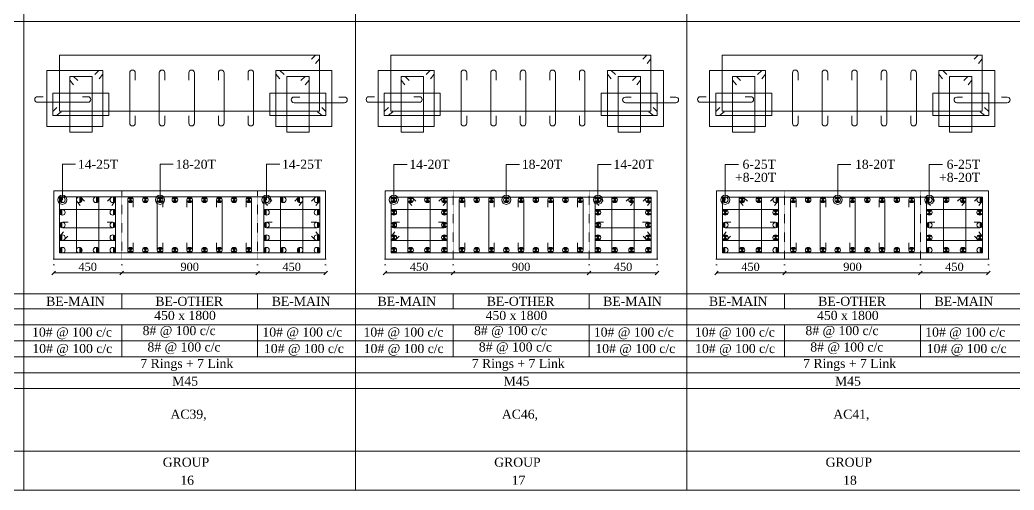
# Model space of a CAD drawing. Header units: millimetres. Extents: x 303 to 27724, y 300 to 68956.
# Drawn here: x 14536 to 21117, y 300 to 3408 of the extents above; entities that cross this region are included whole.
import ezdxf

# ---------------------------------------------------------------- set-up
doc = ezdxf.new("R2010")
doc.units = ezdxf.units.MM
doc.linetypes.add('DOT2', pattern=[0.125, 0, -0.125])
doc.linetypes.add('HIDDEN', pattern=[0.375, 0.25, -0.125])
doc.layers.get('Defpoints').update_dxf_attribs({"lineweight": 0})
for name, color, linetype, lineweight in [('S-COL. STEEL DIA', 1, 'Continuous', 9), ('S-DIM FOOTING', 7, 'Continuous', 0), ('S-SECTION', 5, 'Continuous', 0), ('S-SECTION MARK', 7, 'Continuous', 0), ('S-SHEET', 7, 'Continuous', 0), ('S-STEEL', 1, 'Continuous', 9), ('S-STEEL-1', 1, 'Continuous', 0), ('S-TEXT', 7, 'Continuous', 0)]:
    doc.layers.add(name, color=color, linetype=linetype, lineweight=lineweight)
doc.styles.add('AR', font='ARIALUNI.TTF', dxfattribs={"width": 0.8})
doc.styles.add('S-ROMANS', font='times.ttf')
doc.styles.add('TEXT', font='times.ttf')
doc.dimstyles.new('100', dxfattribs={"dimtxt": 180, "dimasz": 80, "dimexe": 0.18, "dimexo": 0.0625, "dimgap": 1, "dimtad": 1, "dimdec": 0, "dimzin": 0, "dimdsep": 46, "dimtxsty": 'AR', "dimblk": 'DOT', "dimcen": 0.09, "dimse1": 1, "dimse2": 1, "dimclrd": 50, "dimclrt": 256, "dimadec": 0, "dimazin": 0, "dimtfac": 1, "dimtdec": 0, "dimtix": 1, "dimtofl": 0, "dimtmove": 2, "dimatfit": 0, "dimfxl": 1, "dimtolj": 1, "dimtzin": 0, "dimlwd": -1, "dimarcsym": 0})
doc.dimstyles.new('SETU', dxfattribs={"dimtxt": 230, "dimasz": 0.2, "dimexe": 0.1, "dimexo": 0.1, "dimgap": 0.05, "dimtad": 1, "dimdec": 0, "dimzin": 0, "dimdsep": 46, "dimtxsty": 'TEXT', "dimblk": 'OBLIQUE', "dimcen": 0.09, "dimdle": 0.1, "dimclrd": 4, "dimclre": 256, "dimclrt": 256, "dimadec": 1, "dimazin": 0, "dimtfac": 1, "dimtdec": 0, "dimtix": 1, "dimtofl": 0, "dimtmove": 2, "dimatfit": 0, "dimfxl": 1, "dimtolj": 1, "dimtzin": 0, "dimlwd": -1, "dimlwe": -1, "dimarcsym": 1})

# ---------------------------------------------------------------- blocks, each defined once
blk = doc.blocks.new('*U17')
at = {"layer": 'S-COL. STEEL DIA'}
h = blk.add_hatch(color=256, dxfattribs=at)
h.dxf.hatch_style = 1
h.paths.add_polyline_path([(0, 18.5, 0.414214), (-18.5, 0, 0.414214), (0, -18.5)])
at = {"layer": 'S-COL. STEEL DIA', "lineweight": 5}
blk.add_circle((0, 0), 18.5, dxfattribs=at)
blk = doc.blocks.new('*U18')
at = {"layer": 'S-COL. STEEL DIA'}
h = blk.add_hatch(color=256, dxfattribs=at)
h.dxf.hatch_style = 1
h.paths.add_polyline_path([(0, 0), (0, -18.5, 0.198912), (13, -13)])
h.paths.add_polyline_path([(0, 0), (-13, -13, 0.198912), (0, -18.5)])
h.paths.add_polyline_path([(0, 18.5, 0.198912), (-13, 13), (0, 0)])
h.paths.add_polyline_path([(13, 13, 0.198912), (0, 18.5), (0, 0)])
at = {"layer": 'S-COL. STEEL DIA', "lineweight": 5}
for p, q in [((-13, 13), (13, -13)), ((13, 13), (-13, -13))]:
    blk.add_line(p, q, dxfattribs=at)
blk.add_circle((0, 0), 18.5, dxfattribs=at)
blk = doc.blocks.new('_Oblique')
at = {"color": 0, "linetype": 'ByBlock', "lineweight": -2}
blk.add_line((-0.5, -0.5), (0.5, 0.5), dxfattribs=at)
blk = doc.blocks.new('*D965')
at = {"layer": 'Defpoints', "color": 0}
for p in [(1843660.5, 614576.9), (1844110.5, 614576.9), (1844110.5, 614485.4)]:
    blk.add_point(p, dxfattribs=at)
at = {"layer": 'S-DIM FOOTING', "linetype": 'DOT2', "ltscale": 300}
for p, q in [((1843660.5, 614576.8), (1843660.5, 614485.2)), ((1844110.5, 614576.8), (1844110.5, 614485.2))]:
    blk.add_line(p, q, dxfattribs=at)
at = {"layer": 'S-DIM FOOTING', "ltscale": 300}
blk.add_line((1843660.4, 614485.4), (1844110.6, 614485.4), dxfattribs=at)
at = {"layer": 'S-DIM FOOTING', "linetype": 'ByBlock', "xscale": 24, "yscale": 24, "zscale": 24, "rotation": 180}
blk.add_blockref('_Oblique', (1843660.5, 614485.4), dxfattribs=at)
at = {"layer": 'S-DIM FOOTING', "linetype": 'ByBlock', "xscale": 24, "yscale": 24, "zscale": 24}
blk.add_blockref('_Oblique', (1844110.5, 614485.4), dxfattribs=at)
at = {"layer": 'S-DIM FOOTING', "insert": (1843885.5, 614524.8), "char_height": 54, "attachment_point": 5, "style": 'TEXT'}
blk.add_mtext('\\A1;450', dxfattribs=at)
blk = doc.blocks.new('*D966')
at = {"layer": 'Defpoints', "color": 0}
for p in [(1844110.5, 614576.9), (1845010.5, 614576.9), (1844110.5, 614485.4)]:
    blk.add_point(p, dxfattribs=at)
at = {"layer": 'S-DIM FOOTING', "linetype": 'DOT2', "ltscale": 300}
for p, q in [((1844110.5, 614576.8), (1844110.5, 614485.2)), ((1845010.5, 614576.8), (1845010.5, 614485.2))]:
    blk.add_line(p, q, dxfattribs=at)
at = {"layer": 'S-DIM FOOTING', "ltscale": 300}
blk.add_line((1845010.6, 614485.4), (1844110.4, 614485.4), dxfattribs=at)
at = {"layer": 'S-DIM FOOTING', "linetype": 'ByBlock', "xscale": 24, "yscale": 24, "zscale": 24, "rotation": 180}
blk.add_blockref('_Oblique', (1844110.5, 614485.4), dxfattribs=at)
at = {"layer": 'S-DIM FOOTING', "linetype": 'ByBlock', "xscale": 24, "yscale": 24, "zscale": 24}
blk.add_blockref('_Oblique', (1845010.5, 614485.4), dxfattribs=at)
at = {"layer": 'S-DIM FOOTING', "insert": (1844560.5, 614524.9), "char_height": 54, "attachment_point": 5, "style": 'TEXT'}
blk.add_mtext('\\A1;900', dxfattribs=at)
blk = doc.blocks.new('*D967')
at = {"layer": 'Defpoints', "color": 0}
for p in [(1845010.5, 614576.9), (1845460.5, 614576.9), (1845460.5, 614485.4)]:
    blk.add_point(p, dxfattribs=at)
at = {"layer": 'S-DIM FOOTING', "linetype": 'DOT2', "ltscale": 300}
for p, q in [((1845010.5, 614576.8), (1845010.5, 614485.2)), ((1845460.5, 614576.8), (1845460.5, 614485.2))]:
    blk.add_line(p, q, dxfattribs=at)
at = {"layer": 'S-DIM FOOTING', "ltscale": 300}
blk.add_line((1845010.4, 614485.4), (1845460.6, 614485.4), dxfattribs=at)
at = {"layer": 'S-DIM FOOTING', "linetype": 'ByBlock', "xscale": 24, "yscale": 24, "zscale": 24, "rotation": 180}
blk.add_blockref('_Oblique', (1845010.5, 614485.4), dxfattribs=at)
at = {"layer": 'S-DIM FOOTING', "linetype": 'ByBlock', "xscale": 24, "yscale": 24, "zscale": 24}
blk.add_blockref('_Oblique', (1845460.5, 614485.4), dxfattribs=at)
at = {"layer": 'S-DIM FOOTING', "insert": (1845235.5, 614524.8), "char_height": 54, "attachment_point": 5, "style": 'TEXT'}
blk.add_mtext('\\A1;450', dxfattribs=at)
blk = doc.blocks.new('_Dot')
at = {"linetype": 'ByBlock', "lineweight": -2}
blk.add_line((-0.5, 0), (-1, 0), dxfattribs=at)
at = {"linetype": 'ByBlock', "const_width": 0.5}
blk.add_lwpolyline([(-0.25, 0, 1), (0.25, 0, 1)], format="xyb", close=True, dxfattribs=at)
blk = doc.blocks.new('*D972')
at = {"layer": 'Defpoints', "color": 0}
for p in [(1845854.1, 621861), (1846304.1, 621861), (1846304.1, 621769.5)]:
    blk.add_point(p, dxfattribs=at)
at = {"layer": 'S-DIM FOOTING', "linetype": 'DOT2', "ltscale": 300}
for p, q in [((1845854.1, 621860.9), (1845854.1, 621769.4)), ((1846304.1, 621860.9), (1846304.1, 621769.4))]:
    blk.add_line(p, q, dxfattribs=at)
at = {"layer": 'S-DIM FOOTING', "ltscale": 300}
blk.add_line((1845853.9, 621769.5), (1846304.2, 621769.5), dxfattribs=at)
at = {"layer": 'S-DIM FOOTING', "linetype": 'ByBlock', "xscale": 24, "yscale": 24, "zscale": 24, "rotation": 180}
blk.add_blockref('_Oblique', (1845854.1, 621769.5), dxfattribs=at)
at = {"layer": 'S-DIM FOOTING', "linetype": 'ByBlock', "xscale": 24, "yscale": 24, "zscale": 24}
blk.add_blockref('_Oblique', (1846304.1, 621769.5), dxfattribs=at)
at = {"layer": 'S-DIM FOOTING', "insert": (1846079.1, 621809), "char_height": 54, "attachment_point": 5, "style": 'TEXT'}
blk.add_mtext('\\A1;450', dxfattribs=at)
blk = doc.blocks.new('*D973')
at = {"layer": 'Defpoints', "color": 0}
for p in [(1846304.1, 621861), (1847204.1, 621861), (1846304.1, 621769.5)]:
    blk.add_point(p, dxfattribs=at)
at = {"layer": 'S-DIM FOOTING', "linetype": 'DOT2', "ltscale": 300}
for p, q in [((1846304.1, 621860.9), (1846304.1, 621769.4)), ((1847204.1, 621860.9), (1847204.1, 621769.4))]:
    blk.add_line(p, q, dxfattribs=at)
at = {"layer": 'S-DIM FOOTING', "ltscale": 300}
blk.add_line((1847204.2, 621769.5), (1846303.9, 621769.5), dxfattribs=at)
at = {"layer": 'S-DIM FOOTING', "linetype": 'ByBlock', "xscale": 24, "yscale": 24, "zscale": 24, "rotation": 180}
blk.add_blockref('_Oblique', (1846304.1, 621769.5), dxfattribs=at)
at = {"layer": 'S-DIM FOOTING', "linetype": 'ByBlock', "xscale": 24, "yscale": 24, "zscale": 24}
blk.add_blockref('_Oblique', (1847204.1, 621769.5), dxfattribs=at)
at = {"layer": 'S-DIM FOOTING', "insert": (1846754.1, 621809.1), "char_height": 54, "attachment_point": 5, "style": 'TEXT'}
blk.add_mtext('\\A1;900', dxfattribs=at)
blk = doc.blocks.new('*D974')
at = {"layer": 'Defpoints', "color": 0}
for p in [(1847204.1, 621861), (1847654.1, 621861), (1847654.1, 621769.5)]:
    blk.add_point(p, dxfattribs=at)
at = {"layer": 'S-DIM FOOTING', "linetype": 'DOT2', "ltscale": 300}
for p, q in [((1847204.1, 621860.9), (1847204.1, 621769.4)), ((1847654.1, 621860.9), (1847654.1, 621769.4))]:
    blk.add_line(p, q, dxfattribs=at)
at = {"layer": 'S-DIM FOOTING', "ltscale": 300}
blk.add_line((1847203.9, 621769.5), (1847654.2, 621769.5), dxfattribs=at)
at = {"layer": 'S-DIM FOOTING', "linetype": 'ByBlock', "xscale": 24, "yscale": 24, "zscale": 24, "rotation": 180}
blk.add_blockref('_Oblique', (1847204.1, 621769.5), dxfattribs=at)
at = {"layer": 'S-DIM FOOTING', "linetype": 'ByBlock', "xscale": 24, "yscale": 24, "zscale": 24}
blk.add_blockref('_Oblique', (1847654.1, 621769.5), dxfattribs=at)
at = {"layer": 'S-DIM FOOTING', "insert": (1847429.1, 621809), "char_height": 54, "attachment_point": 5, "style": 'TEXT'}
blk.add_mtext('\\A1;450', dxfattribs=at)
blk = doc.blocks.new('*D980')
at = {"layer": 'Defpoints', "color": 0}
for p in [(1848047.6, 621861), (1848497.6, 621861), (1848497.6, 621769.5)]:
    blk.add_point(p, dxfattribs=at)
at = {"layer": 'S-DIM FOOTING', "linetype": 'DOT2', "ltscale": 300}
for p, q in [((1848047.6, 621860.9), (1848047.6, 621769.4)), ((1848497.6, 621860.9), (1848497.6, 621769.4))]:
    blk.add_line(p, q, dxfattribs=at)
at = {"layer": 'S-DIM FOOTING', "ltscale": 300}
blk.add_line((1848047.5, 621769.5), (1848497.7, 621769.5), dxfattribs=at)
at = {"layer": 'S-DIM FOOTING', "linetype": 'ByBlock', "xscale": 24, "yscale": 24, "zscale": 24, "rotation": 180}
blk.add_blockref('_Oblique', (1848047.6, 621769.5), dxfattribs=at)
at = {"layer": 'S-DIM FOOTING', "linetype": 'ByBlock', "xscale": 24, "yscale": 24, "zscale": 24}
blk.add_blockref('_Oblique', (1848497.6, 621769.5), dxfattribs=at)
at = {"layer": 'S-DIM FOOTING', "insert": (1848272.6, 621809), "char_height": 54, "attachment_point": 5, "style": 'TEXT'}
blk.add_mtext('\\A1;450', dxfattribs=at)
blk = doc.blocks.new('*D981')
at = {"layer": 'Defpoints', "color": 0}
for p in [(1848497.6, 621861), (1849397.6, 621861), (1848497.6, 621769.5)]:
    blk.add_point(p, dxfattribs=at)
at = {"layer": 'S-DIM FOOTING', "linetype": 'DOT2', "ltscale": 300}
for p, q in [((1848497.6, 621860.9), (1848497.6, 621769.4)), ((1849397.6, 621860.9), (1849397.6, 621769.4))]:
    blk.add_line(p, q, dxfattribs=at)
at = {"layer": 'S-DIM FOOTING', "ltscale": 300}
blk.add_line((1849397.7, 621769.5), (1848497.5, 621769.5), dxfattribs=at)
at = {"layer": 'S-DIM FOOTING', "linetype": 'ByBlock', "xscale": 24, "yscale": 24, "zscale": 24, "rotation": 180}
blk.add_blockref('_Oblique', (1848497.6, 621769.5), dxfattribs=at)
at = {"layer": 'S-DIM FOOTING', "linetype": 'ByBlock', "xscale": 24, "yscale": 24, "zscale": 24}
blk.add_blockref('_Oblique', (1849397.6, 621769.5), dxfattribs=at)
at = {"layer": 'S-DIM FOOTING', "insert": (1848947.6, 621809.1), "char_height": 54, "attachment_point": 5, "style": 'TEXT'}
blk.add_mtext('\\A1;900', dxfattribs=at)
blk = doc.blocks.new('*D982')
at = {"layer": 'Defpoints', "color": 0}
for p in [(1849397.6, 621861), (1849847.6, 621861), (1849847.6, 621769.5)]:
    blk.add_point(p, dxfattribs=at)
at = {"layer": 'S-DIM FOOTING', "linetype": 'DOT2', "ltscale": 300}
for p, q in [((1849397.6, 621860.9), (1849397.6, 621769.4)), ((1849847.6, 621860.9), (1849847.6, 621769.4))]:
    blk.add_line(p, q, dxfattribs=at)
at = {"layer": 'S-DIM FOOTING', "ltscale": 300}
blk.add_line((1849397.5, 621769.5), (1849847.7, 621769.5), dxfattribs=at)
at = {"layer": 'S-DIM FOOTING', "linetype": 'ByBlock', "xscale": 24, "yscale": 24, "zscale": 24, "rotation": 180}
blk.add_blockref('_Oblique', (1849397.6, 621769.5), dxfattribs=at)
at = {"layer": 'S-DIM FOOTING', "linetype": 'ByBlock', "xscale": 24, "yscale": 24, "zscale": 24}
blk.add_blockref('_Oblique', (1849847.6, 621769.5), dxfattribs=at)
at = {"layer": 'S-DIM FOOTING', "insert": (1849622.6, 621809), "char_height": 54, "attachment_point": 5, "style": 'TEXT'}
blk.add_mtext('\\A1;450', dxfattribs=at)
blk = doc.blocks.new('GG')
at = {"layer": 'S-SECTION', "color": 8, "linetype": 'HIDDEN', "ltscale": 0.1, "elevation": 0.6}
for points in [[(1844110.5, 614576.9), (1844110.5, 615026.9), (1843660.5, 615026.9), (1843660.5, 614576.9)], [(1845010.5, 614576.9), (1845010.5, 615026.9), (1845460.5, 615026.9), (1845460.5, 614576.9)]]:
    blk.add_lwpolyline(points, close=True, dxfattribs=at)
at = {"layer": 'S-SECTION', "elevation": 0.6}
blk.add_lwpolyline([(1843660.5, 615026.9), (1843660.5, 614576.9), (1845460.5, 614576.9), (1845460.5, 615026.9)], close=True, dxfattribs=at)
at = {"layer": 'S-SHEET'}
for p, q in [((1844110.5, 614347.1, 0.4), (1844110.5, 614247.6, 0.4)), ((1845010.5, 614347.1, 0.4), (1845010.5, 614247.6, 0.4)), ((1844110.5, 614142.3, 0.4), (1844110.5, 613931, 0.4)), ((1845010.5, 614142.3, 0.4), (1845010.5, 613931, 0.4))]:
    blk.add_line(p, q, dxfattribs=at)
at = {"layer": 'S-STEEL', "color": 1}
for points, elevation in [([(1845365.8, 615897.5), (1845393.4, 615924.8), (1845419.4, 615924.8), (1845419.4, 615554.8), (1843697.8, 615554.8), (1843697.8, 615924.8), (1845419.4, 615924.8), (1845419.4, 615899.8), (1845394.2, 615868.9)], 0.9), ([(1845367.7, 614959.6), (1845395.3, 614986.9), (1845421.3, 614986.9), (1845421.3, 614616.9), (1843699.7, 614616.9), (1843699.7, 614986.9), (1845421.3, 614986.9), (1845421.3, 614961.9), (1845396.1, 614931)], 0.6)]:
    blk.add_lwpolyline(points, dxfattribs=dict(at, elevation=elevation))
at = {"layer": 'S-STEEL', "color": 3}
for points, elevation in [([(1844200.4, 615523.3), (1844200.4, 615474.8, -1), (1844163.5, 615474.8), (1844163.5, 615807.9, -1), (1844200.4, 615807.9), (1844200.4, 615759.5)], 0.6), ([(1844396.2, 615523.3), (1844396.2, 615474.8, -1), (1844359.3, 615474.8), (1844359.3, 615807.9, -1), (1844396.2, 615807.9), (1844396.2, 615759.5)], 0.6), ([(1844555, 615523.3), (1844555, 615474.8, 1), (1844591.9, 615474.8), (1844591.9, 615807.9, 1), (1844555, 615807.9), (1844555, 615759.5)], 0.6), ([(1844750.8, 615523.3), (1844750.8, 615474.8, 1), (1844787.7, 615474.8), (1844787.7, 615807.9, 1), (1844750.8, 615807.9), (1844750.8, 615759.5)], 0.6), ([(1844946.6, 615523.3), (1844946.6, 615474.8, 1), (1844983.5, 615474.8), (1844983.5, 615807.9, 1), (1844946.6, 615807.9), (1844946.6, 615759.5)], 0.6), ([(1843591.3, 615649.8), (1843553.6, 615649.8, 1), (1843553.6, 615612.9), (1843887.5, 615612.9, 1), (1843887.5, 615649.8), (1843850.3, 615649.8)], 1), ([(1845288.8, 615647.3), (1845251.1, 615647.3, 1), (1845251.1, 615610.4), (1845585, 615610.4, 1), (1845585, 615647.3), (1845547.8, 615647.3)], 1), ([(1844187.4, 614683.8), (1844187.4, 614635.3, -1), (1844150.5, 614635.3), (1844150.5, 614968.4, -1), (1844187.4, 614968.4), (1844187.4, 614920)], 0.6), ([(1844383.2, 614683.8), (1844383.2, 614635.3, -1), (1844346.3, 614635.3), (1844346.3, 614968.4, -1), (1844383.2, 614968.4), (1844383.2, 614920)], 0.6), ([(1844542, 614683.8), (1844542, 614635.3, 1), (1844578.9, 614635.3), (1844578.9, 614968.4, 1), (1844542, 614968.4), (1844542, 614920)], 0.6), ([(1844737.8, 614683.8), (1844737.8, 614635.3, 1), (1844774.7, 614635.3), (1844774.7, 614968.4, 1), (1844737.8, 614968.4), (1844737.8, 614920)], 0.6), ([(1844933.6, 614683.8), (1844933.6, 614635.3, 1), (1844970.5, 614635.3), (1844970.5, 614968.4, 1), (1844933.6, 614968.4), (1844933.6, 614920)], 0.6), ([(1843755.8, 614820.3), (1843718.1, 614820.3, 1), (1843718.1, 614783.4), (1844052, 614783.4, 1), (1844052, 614820.3), (1844014.8, 614820.3)], 0.6), ([(1845365.2, 614820.3), (1845402.9, 614820.3, -1), (1845402.9, 614783.4), (1845069, 614783.4, -1), (1845069, 614820.3), (1845106.2, 614820.3)], 0.6)]:
    blk.add_lwpolyline(points, format="xyb", dxfattribs=dict(at, elevation=elevation))
at = {"layer": 'S-STEEL-1', "color": 6, "elevation": 0.6}
for points in [[(1843932.1, 615796.6), (1843959.6, 615823.9), (1843985.7, 615823.9), (1843985.7, 615453.9), (1843614.9, 615453.9), (1843614.9, 615823.9), (1843985.7, 615823.9), (1843985.7, 615798.9), (1843960.5, 615768)], [(1845185.1, 615796.6), (1845157.6, 615823.9), (1845131.5, 615823.9), (1845131.5, 615453.9), (1845502.3, 615453.9), (1845502.3, 615823.9), (1845131.5, 615823.9), (1845131.5, 615798.9), (1845156.7, 615768)], [(1844016.9, 614959.6), (1844044.4, 614986.9), (1844070.5, 614986.9), (1844070.4, 614616.9), (1843699.7, 614616.9), (1843699.7, 614986.9), (1844070.5, 614986.9), (1844070.5, 614961.9), (1844045.3, 614931)], [(1845104.1, 614959.6), (1845076.6, 614986.9), (1845050.5, 614986.9), (1845050.5, 614616.9), (1845421.3, 614616.9), (1845421.3, 614986.9), (1845050.5, 614986.9), (1845050.5, 614961.9), (1845075.7, 614931)]]:
    blk.add_lwpolyline(points, dxfattribs=at)
at = {"layer": 'S-STEEL-1', "color": 41}
for points, elevation in [([(1843820, 615757.2), (1843792.5, 615784.5), (1843766.5, 615784.5), (1843766.5, 615414.5), (1843914.5, 615414.5), (1843914.5, 615784.5), (1843766.5, 615784.5), (1843766.5, 615759.5), (1843791.7, 615728.6)], 0.9), ([(1845297.2, 615757.2), (1845324.7, 615784.5), (1845350.7, 615784.5), (1845350.7, 615414.5), (1845202.7, 615414.5), (1845202.7, 615784.5), (1845350.7, 615784.5), (1845350.7, 615759.5), (1845325.5, 615728.6)], 0.9), ([(1843682.3, 615579.1), (1843655, 615551.6), (1843655, 615525.6), (1844025.8, 615525.6), (1844025.8, 615673.6), (1843655, 615673.6), (1843655, 615525.6), (1843680, 615525.6), (1843710.9, 615550.7)], 0.9), ([(1845434.9, 615579.1), (1845462.2, 615551.6), (1845462.2, 615525.6), (1845091.4, 615525.6), (1845091.4, 615673.6), (1845462.2, 615673.6), (1845462.2, 615525.6), (1845437.2, 615525.6), (1845406.3, 615550.7)], 0.9), ([(1843864.7, 614959.6), (1843837.2, 614986.9), (1843811.1, 614986.9), (1843811.1, 614616.9), (1843959.2, 614616.9), (1843959.2, 614986.9), (1843811.1, 614986.9), (1843811.1, 614961.9), (1843836.3, 614931)], 0.6), ([(1845256.3, 614959.6), (1845283.8, 614986.9), (1845309.8, 614986.9), (1845309.8, 614616.9), (1845161.8, 614616.9), (1845161.8, 614986.9), (1845309.8, 614986.9), (1845309.8, 614961.9), (1845284.7, 614931)], 0.6), ([(1843753.2, 614727.5), (1843725.7, 614700.2), (1843699.7, 614700.2), (1843699.7, 614903.6), (1844070.5, 614903.6), (1844070.4, 614700.2), (1843699.7, 614700.2), (1843699.7, 614725.2), (1843724.9, 614756.1)], 0.6), ([(1845367.8, 614727.5), (1845395.3, 614700.2), (1845421.3, 614700.2), (1845421.3, 614903.6), (1845050.5, 614903.6), (1845050.5, 614700.2), (1845421.3, 614700.2), (1845421.3, 614725.2), (1845396.1, 614756.1)], 0.6)]:
    blk.add_lwpolyline(points, dxfattribs=dict(at, elevation=elevation))
at = {"layer": 'S-COL. STEEL DIA', "xscale": -1, "rotation": 180}
for name, p in [('*U17', (1843718.1, 614968.4, 0.6)), ('*U18', (1844168.9, 614968.4, 0.6)), ('*U17', (1845068.9, 614968.4, 0.6)), ('*U17', (1845180.3, 614968.4, 0.6)), ('*U17', (1845291.6, 614968.4, 0.6))]:
    blk.add_blockref(name, p, dxfattribs=at)
at = {"layer": 'S-COL. STEEL DIA', "rotation": 180}
for name, p in [('*U17', (1843829.4, 614968.4, 0.6)), ('*U17', (1843940.7, 614968.4, 0.6)), ('*U17', (1844052, 614968.4, 0.6)), ('*U18', (1844266.8, 614968.4, 0.6)), ('*U18', (1844364.7, 614968.4, 0.6)), ('*U18', (1844462.6, 614968.4, 0.6)), ('*U18', (1844560.5, 614968.4, 0.6)), ('*U18', (1844658.4, 614968.4, 0.6)), ('*U18', (1844756.3, 614968.4, 0.6)), ('*U18', (1844854.2, 614968.4, 0.6)), ('*U18', (1844952, 614968.4, 0.6)), ('*U17', (1845402.9, 614968.4, 0.6))]:
    blk.add_blockref(name, p, dxfattribs=at)
at = {"layer": 'S-COL. STEEL DIA'}
for name, p in [('*U17', (1843718.1, 614885.2, 0.6)), ('*U17', (1845069, 614885.2, 0.6)), ('*U17', (1843718.1, 614801.9, 0.6)), ('*U17', (1845069, 614801.9, 0.6)), ('*U17', (1843718.1, 614718.6, 0.6)), ('*U17', (1845069, 614718.6, 0.6)), ('*U17', (1843718.1, 614635.3, 0.6)), ('*U18', (1844168.9, 614635.3, 0.6)), ('*U17', (1845068.9, 614635.3, 0.6)), ('*U17', (1845180.3, 614635.3, 0.6)), ('*U17', (1845291.6, 614635.3, 0.6))]:
    blk.add_blockref(name, p, dxfattribs=at)
at = {"layer": 'S-COL. STEEL DIA', "xscale": -1}
for name, p in [('*U17', (1844052, 614885.2, 0.6)), ('*U17', (1845402.9, 614885.2, 0.6)), ('*U17', (1844052, 614801.9, 0.6)), ('*U17', (1845402.9, 614801.9, 0.6)), ('*U17', (1844052, 614718.6, 0.6)), ('*U17', (1845402.9, 614718.6, 0.6)), ('*U17', (1843829.4, 614635.3, 0.6)), ('*U17', (1843940.7, 614635.3, 0.6)), ('*U17', (1844052, 614635.3, 0.6)), ('*U18', (1844266.8, 614635.3, 0.6)), ('*U18', (1844364.7, 614635.3, 0.6)), ('*U18', (1844462.6, 614635.3, 0.6)), ('*U18', (1844560.5, 614635.3, 0.6)), ('*U18', (1844658.4, 614635.3, 0.6)), ('*U18', (1844756.3, 614635.3, 0.6)), ('*U18', (1844854.2, 614635.3, 0.6)), ('*U18', (1844952, 614635.3, 0.6)), ('*U17', (1845402.9, 614635.3, 0.6))]:
    blk.add_blockref(name, p, dxfattribs=at)
at = {"layer": 'S-TEXT', "color": 7, "style": 'TEXT'}
for s, p in [('14-25T', (1843820.8, 615173.1, 0.4)), ('18-20T', (1844467.4, 615173.1, 0.4)), ('14-25T', (1845171.6, 615173.1, 0.4))]:
    blk.add_text(s, height=60, dxfattribs=at).set_placement(p)
at = {"layer": 'S-TEXT', "style": 'S-ROMANS'}
for s, p in [('BE-MAIN ', (1843610.6, 614267.3, 0.4)), ('BE-OTHER', (1844333.6, 614267.3, 0.4)), ('BE-MAIN ', (1845104.1, 614267.3, 0.4)), ('450 x 1800', (1844325.8, 614174.1, 0.4)), ('10# @ 100 c/c', (1843517.6, 614063.8, 0.4)), ('8# @ 100 c/c', (1844249.1, 614073.8, 0.4)), ('10# @ 100 c/c', (1845042.1, 614063.8, 0.4)), ('10# @ 100 c/c', (1843519.1, 613955.2, 0.4)), ('8# @ 100 c/c', (1844281.1, 613965.2, 0.4)), ('10# @ 100 c/c', (1845052.1, 613955.2, 0.4)), ('7 Rings + 7 Link', (1844234.2, 613856.7, 0.4)), ('M45', (1844444.7, 613740, 0.4))]:
    blk.add_text(s, height=60, dxfattribs=at).set_placement(p)
at = {"layer": 'S-DIM FOOTING', "ltscale": 300}
for base, p1, p2, picture, middle in [((1844110.5, 614485.4, 0.4), (1843660.5, 614576.9, 0.6), (1844110.5, 614576.9, 0.6), '*D965', (1843885.5, 614524.8, 0.4)), ((1845460.5, 614485.4, 0.4), (1845010.5, 614576.9, 0.6), (1845460.5, 614576.9, 0.6), '*D967', (1845235.5, 614524.8, 0.4))]:
    dim = blk.add_linear_dim(base=base, p1=p1, p2=p2, dimstyle='SETU', override={"dimscale": 1.2, "dimtxt": 45, "dimasz": 20, "dimgap": 10, "dimblk1": 'Oblique', "dimblk2": 'Oblique', "dimsah": 1, "dimclrd": 256, "dimarcsym": 1}, dxfattribs=at)
    dim.commit()
    dim.dimension.update_dxf_attribs({"geometry": picture, "text_midpoint": middle})
dim = blk.add_linear_dim(base=(1844110.5, 614485.4, 0.4), p1=(1845010.5, 614576.9, 0.6), p2=(1844110.5, 614576.9, 0.6), angle=180, dimstyle='SETU', override={"dimscale": 1.2, "dimtxt": 45, "dimasz": 20, "dimgap": 10, "dimblk1": 'Oblique', "dimblk2": 'Oblique', "dimsah": 1, "dimclrd": 256, "dimarcsym": 1}, dxfattribs=at)
dim.commit()
dim.dimension.update_dxf_attribs({"geometry": '*D966', "text_midpoint": (1844560.5, 614524.9, 0.4)})
at = {"layer": 'S-SECTION MARK'}
for points in [[(1843718.1, 614968.4, 0.6), (1843718.1, 615202.9, 0.6), (1843805.6, 615202.9, 0.6)], [(1844364.7, 614968.4, 0.6), (1844364.7, 615202.9, 0.6), (1844452.2, 615202.9, 0.6)], [(1845068.9, 614968.4, 0.6), (1845068.9, 615202.9, 0.6), (1845156.4, 615202.9, 0.6)]]:
    blk.add_leader(points, dimstyle='100', override={"dimasz": 60, "dimtad": 0, "dimclrd": 256, "dimldrblk": 'DotBlank', "dimfxl": 50, "dimfxlon": 1, "dimarcsym": 1}, dxfattribs=at)
blk = doc.blocks.new('RRGREGRE')
at = {"layer": 'S-SECTION', "color": 8, "linetype": 'HIDDEN', "ltscale": 0.1, "elevation": 3.5}
for points in [[(1846304.1, 621861), (1846304.1, 622311), (1845854.1, 622311), (1845854.1, 621861)], [(1847204.1, 621861), (1847204.1, 622311), (1847654.1, 622311), (1847654.1, 621861)]]:
    blk.add_lwpolyline(points, close=True, dxfattribs=at)
at = {"layer": 'S-SECTION', "elevation": 3.5}
blk.add_lwpolyline([(1845854.1, 622311), (1845854.1, 621861), (1847654.1, 621861), (1847654.1, 622311)], close=True, dxfattribs=at)
at = {"layer": 'S-SHEET'}
for p, q in [((1846304.1, 621631.3, 3.2), (1846304.1, 621531.7, 3.2)), ((1847204.1, 621631.3, 3.2), (1847204.1, 621531.7, 3.2)), ((1846304.1, 621426.5, 3.2), (1846304.1, 621215.2, 3.2)), ((1847204.1, 621426.5, 3.2), (1847204.1, 621215.2, 3.2))]:
    blk.add_line(p, q, dxfattribs=at)
at = {"layer": 'S-STEEL', "color": 1}
for points, elevation in [([(1847559.4, 623181.7), (1847586.9, 623209), (1847613, 623209), (1847612.9, 622839), (1845891.4, 622839), (1845891.4, 623209), (1847613, 623209), (1847613, 623184), (1847587.8, 623153.1)], 3.7), ([(1847561.3, 622243.7), (1847588.8, 622271), (1847614.9, 622271), (1847614.8, 621901), (1845893.3, 621901), (1845893.3, 622271), (1847614.9, 622271), (1847614.9, 622246), (1847589.7, 622215.1)], 3.5)]:
    blk.add_lwpolyline(points, dxfattribs=dict(at, elevation=elevation))
at = {"layer": 'S-STEEL', "color": 3}
for points, elevation in [([(1846394, 622807.4), (1846394, 622759, -1), (1846357.1, 622759), (1846357.1, 623092.1, -1), (1846394, 623092.1), (1846394, 623043.6)], 3.5), ([(1846589.7, 622807.4), (1846589.7, 622759, -1), (1846552.8, 622759), (1846552.8, 623092.1, -1), (1846589.7, 623092.1), (1846589.7, 623043.6)], 3.5), ([(1846748.6, 622807.4), (1846748.6, 622759, 1), (1846785.5, 622759), (1846785.5, 623092.1, 1), (1846748.6, 623092.1), (1846748.6, 623043.6)], 3.5), ([(1846944.4, 622807.4), (1846944.4, 622759, 1), (1846981.3, 622759), (1846981.3, 623092.1, 1), (1846944.4, 623092.1), (1846944.4, 623043.6)], 3.5), ([(1847140.2, 622807.4), (1847140.2, 622759, 1), (1847177.1, 622759), (1847177.1, 623092.1, 1), (1847140.2, 623092.1), (1847140.2, 623043.6)], 3.5), ([(1845784.9, 622933.9), (1845747.2, 622933.9, 1), (1845747.2, 622897), (1846081.1, 622897, 1), (1846081.1, 622933.9), (1846043.8, 622933.9)], 3.8), ([(1847482.4, 622931.4), (1847444.7, 622931.4, 1), (1847444.7, 622894.5), (1847778.6, 622894.5, 1), (1847778.6, 622931.4), (1847741.3, 622931.4)], 3.8), ([(1846381, 621967.9), (1846381, 621919.5, -1), (1846344.1, 621919.5), (1846344.1, 622252.6, -1), (1846381, 622252.6), (1846381, 622204.1)], 3.5), ([(1846576.7, 621967.9), (1846576.7, 621919.5, -1), (1846539.8, 621919.5), (1846539.8, 622252.6, -1), (1846576.7, 622252.6), (1846576.7, 622204.1)], 3.5), ([(1846735.6, 621967.9), (1846735.6, 621919.5, 1), (1846772.5, 621919.5), (1846772.5, 622252.6, 1), (1846735.6, 622252.6), (1846735.6, 622204.1)], 3.5), ([(1846931.4, 621967.9), (1846931.4, 621919.5, 1), (1846968.3, 621919.5), (1846968.3, 622252.6, 1), (1846931.4, 622252.6), (1846931.4, 622204.1)], 3.5), ([(1847127.2, 621967.9), (1847127.2, 621919.5, 1), (1847164.1, 621919.5), (1847164.1, 622252.6, 1), (1847127.2, 622252.6), (1847127.2, 622204.1)], 3.5), ([(1845949.4, 622104.5), (1845911.7, 622104.5, 1), (1845911.7, 622067.6), (1846245.6, 622067.6, 1), (1846245.6, 622104.5), (1846208.3, 622104.5)], 3.5), ([(1847558.7, 622104.5), (1847596.4, 622104.5, -1), (1847596.4, 622067.6), (1847262.6, 622067.6, -1), (1847262.6, 622104.5), (1847299.8, 622104.5)], 3.5)]:
    blk.add_lwpolyline(points, format="xyb", dxfattribs=dict(at, elevation=elevation))
at = {"layer": 'S-STEEL-1', "color": 6, "elevation": 3.5}
for points in [[(1846125.7, 623080.7), (1846153.2, 623108), (1846179.2, 623108), (1846179.2, 622738), (1845808.5, 622738), (1845808.5, 623108), (1846179.2, 623108), (1846179.2, 623083), (1846154, 623052.1)], [(1847378.7, 623080.7), (1847351.1, 623108), (1847325.1, 623108), (1847325.1, 622738), (1847695.9, 622738), (1847695.9, 623108), (1847325.1, 623108), (1847325.1, 623083), (1847350.3, 623052.1)], [(1846210.5, 622243.7), (1846238, 622271), (1846264, 622271), (1846264, 621901), (1845893.3, 621901), (1845893.3, 622271), (1846264, 622271), (1846264, 622246), (1846238.8, 622215.1)], [(1847297.7, 622243.7), (1847270.1, 622271), (1847244.1, 622271), (1847244.1, 621901), (1847614.9, 621901), (1847614.9, 622271), (1847244.1, 622271), (1847244.1, 622246), (1847269.3, 622215.1)]]:
    blk.add_lwpolyline(points, dxfattribs=at)
at = {"layer": 'S-STEEL-1', "color": 41}
for points, elevation in [([(1846013.6, 623041.3), (1845986, 623068.6), (1845960, 623068.6), (1845960, 622698.6), (1846108.1, 622698.6), (1846108.1, 623068.6), (1845960, 623068.6), (1845960, 623043.6), (1845985.2, 623012.7)], 3.7), ([(1847490.8, 623041.3), (1847518.3, 623068.6), (1847544.3, 623068.6), (1847544.3, 622698.6), (1847396.3, 622698.6), (1847396.3, 623068.6), (1847544.3, 623068.6), (1847544.3, 623043.6), (1847519.1, 623012.7)], 3.7), ([(1845875.9, 622863.3), (1845848.6, 622835.7), (1845848.6, 622809.7), (1846219.3, 622809.7), (1846219.3, 622957.8), (1845848.6, 622957.8), (1845848.6, 622809.7), (1845873.6, 622809.7), (1845904.5, 622834.9)], 3.7), ([(1847628.4, 622863.3), (1847655.7, 622835.7), (1847655.7, 622809.7), (1847285, 622809.7), (1847285, 622957.8), (1847655.7, 622957.8), (1847655.7, 622809.7), (1847630.7, 622809.7), (1847599.8, 622834.9)], 3.7), ([(1846058.3, 622243.7), (1846030.7, 622271), (1846004.7, 622271), (1846004.7, 621901), (1846152.8, 621901), (1846152.8, 622271), (1846004.7, 622271), (1846004.7, 622246), (1846029.9, 622215.1)], 3.5), ([(1847449.9, 622243.7), (1847477.4, 622271), (1847503.4, 622271), (1847503.4, 621901), (1847355.4, 621901), (1847355.4, 622271), (1847503.4, 622271), (1847503.4, 622246), (1847478.2, 622215.1)], 3.5), ([(1845946.8, 622011.6), (1845919.2, 621984.3), (1845893.2, 621984.3), (1845893.2, 622187.7), (1846264, 622187.7), (1846264, 621984.3), (1845893.2, 621984.3), (1845893.2, 622009.3), (1845918.4, 622040.2)], 3.5), ([(1847561.3, 622011.6), (1847588.9, 621984.3), (1847614.9, 621984.3), (1847614.9, 622187.7), (1847244.1, 622187.7), (1847244.1, 621984.3), (1847614.9, 621984.3), (1847614.9, 622009.3), (1847589.7, 622040.2)], 3.5)]:
    blk.add_lwpolyline(points, dxfattribs=dict(at, elevation=elevation))
at = {"layer": 'S-COL. STEEL DIA', "xscale": -1, "rotation": 180}
for p in [(1845911.7, 622252.6, 3.5), (1846362.5, 622252.6, 3.5), (1847262.5, 622252.6, 3.5), (1847373.8, 622252.6, 3.5), (1847485.1, 622252.6, 3.5)]:
    blk.add_blockref('*U18', p, dxfattribs=at)
at = {"layer": 'S-COL. STEEL DIA', "rotation": 180}
for p in [(1846023, 622252.6, 3.5), (1846134.3, 622252.6, 3.5), (1846245.6, 622252.6, 3.5), (1846460.4, 622252.6, 3.5), (1846558.3, 622252.6, 3.5), (1846656.2, 622252.6, 3.5), (1846754.1, 622252.6, 3.5), (1846851.9, 622252.6, 3.5), (1846949.8, 622252.6, 3.5), (1847047.7, 622252.6, 3.5), (1847145.6, 622252.6, 3.5), (1847596.4, 622252.6, 3.5)]:
    blk.add_blockref('*U18', p, dxfattribs=at)
at = {"layer": 'S-COL. STEEL DIA'}
for p in [(1845911.7, 622169.3, 3.5), (1847262.6, 622169.3, 3.5), (1845911.7, 622086, 3.5), (1847262.6, 622086, 3.5), (1845911.7, 622002.8, 3.5), (1847262.6, 622002.8, 3.5), (1845911.7, 621919.5, 3.5), (1846362.5, 621919.5, 3.5), (1847262.5, 621919.5, 3.5), (1847373.8, 621919.5, 3.5), (1847485.1, 621919.5, 3.5)]:
    blk.add_blockref('*U18', p, dxfattribs=at)
at = {"layer": 'S-COL. STEEL DIA', "xscale": -1}
for p in [(1846245.6, 622169.3, 3.5), (1847596.4, 622169.3, 3.5), (1846245.6, 622086, 3.5), (1847596.4, 622086, 3.5), (1846245.6, 622002.8, 3.5), (1847596.4, 622002.8, 3.5), (1846023, 621919.5, 3.5), (1846134.3, 621919.5, 3.5), (1846245.6, 621919.5, 3.5), (1846460.4, 621919.5, 3.5), (1846558.3, 621919.5, 3.5), (1846656.2, 621919.5, 3.5), (1846754.1, 621919.5, 3.5), (1846851.9, 621919.5, 3.5), (1846949.8, 621919.5, 3.5), (1847047.7, 621919.5, 3.5), (1847145.6, 621919.5, 3.5), (1847596.4, 621919.5, 3.5)]:
    blk.add_blockref('*U18', p, dxfattribs=at)
at = {"layer": 'S-TEXT', "color": 7, "style": 'TEXT'}
for s, p in [('14-20T', (1846014.4, 622457.2, 3.2)), ('18-20T', (1846758.9, 622457.2, 3.2)), ('14-20T', (1847365.2, 622457.2, 3.2))]:
    blk.add_text(s, height=60, dxfattribs=at).set_placement(p)
at = {"layer": 'S-TEXT', "style": 'S-ROMANS'}
for s, p in [('BE-MAIN ', (1845804.1, 621551.5, 3.2)), ('BE-OTHER', (1846527.1, 621551.5, 3.2)), ('BE-MAIN ', (1847297.6, 621551.5, 3.2)), ('450 x 1800', (1846519.3, 621458.2, 3.2)), ('8# @ 100 c/c', (1846442.6, 621358, 3.2)), ('10# @ 100 c/c', (1845711.1, 621348, 3.2)), ('10# @ 100 c/c', (1847235.6, 621348, 3.2)), ('10# @ 100 c/c', (1845712.6, 621239.4, 3.2)), ('8# @ 100 c/c', (1846474.6, 621249.4, 3.2)), ('10# @ 100 c/c', (1847245.6, 621239.4, 3.2)), ('7 Rings + 7 Link', (1846427.7, 621140.9, 3.2)), ('M45', (1846638.2, 621024.2, 3.2))]:
    blk.add_text(s, height=60, dxfattribs=at).set_placement(p)
at = {"layer": 'S-DIM FOOTING', "ltscale": 300}
for base, p1, p2, picture, middle in [((1846304.1, 621769.5, 3.2), (1845854.1, 621861, 3.5), (1846304.1, 621861, 3.5), '*D972', (1846079.1, 621809, 3.2)), ((1847654.1, 621769.5, 3.2), (1847204.1, 621861, 3.5), (1847654.1, 621861, 3.5), '*D974', (1847429.1, 621809, 3.2))]:
    dim = blk.add_linear_dim(base=base, p1=p1, p2=p2, dimstyle='SETU', override={"dimscale": 1.2, "dimtxt": 45, "dimasz": 20, "dimgap": 10, "dimblk1": 'Oblique', "dimblk2": 'Oblique', "dimsah": 1, "dimclrd": 256, "dimarcsym": 1}, dxfattribs=at)
    dim.commit()
    dim.dimension.update_dxf_attribs({"geometry": picture, "text_midpoint": middle})
dim = blk.add_linear_dim(base=(1846304.1, 621769.5, 3.2), p1=(1847204.1, 621861, 3.5), p2=(1846304.1, 621861, 3.5), angle=180, dimstyle='SETU', override={"dimscale": 1.2, "dimtxt": 45, "dimasz": 20, "dimgap": 10, "dimblk1": 'Oblique', "dimblk2": 'Oblique', "dimsah": 1, "dimclrd": 256, "dimarcsym": 1}, dxfattribs=at)
dim.commit()
dim.dimension.update_dxf_attribs({"geometry": '*D973', "text_midpoint": (1846754.1, 621809.1, 3.2)})
at = {"layer": 'S-SECTION MARK'}
for points in [[(1845911.7, 622252.6, 3.5), (1845911.7, 622487, 3.5), (1845999.2, 622487, 3.5)], [(1846656.2, 622252.6, 3.5), (1846656.2, 622487, 3.5), (1846743.7, 622487, 3.5)], [(1847262.5, 622252.6, 3.5), (1847262.5, 622487, 3.5), (1847350, 622487, 3.5)]]:
    blk.add_leader(points, dimstyle='100', override={"dimasz": 60, "dimtad": 0, "dimclrd": 256, "dimldrblk": 'DotBlank', "dimfxl": 50, "dimfxlon": 1, "dimarcsym": 1}, dxfattribs=at)
blk = doc.blocks.new('RGRE')
at = {"layer": 'S-SECTION', "color": 8, "linetype": 'HIDDEN', "ltscale": 0.1, "elevation": 0.5}
for points in [[(1848497.6, 621861), (1848497.6, 622311), (1848047.6, 622311), (1848047.6, 621861)], [(1849397.6, 621861), (1849397.6, 622311), (1849847.6, 622311), (1849847.6, 621861)]]:
    blk.add_lwpolyline(points, close=True, dxfattribs=at)
at = {"layer": 'S-SECTION', "elevation": 0.5}
blk.add_lwpolyline([(1848047.6, 622311), (1848047.6, 621861), (1849847.6, 621861), (1849847.6, 622311)], close=True, dxfattribs=at)
at = {"layer": 'S-SHEET'}
for p, q in [((1848497.6, 621631.3, 0.3), (1848497.6, 621531.7, 0.3)), ((1849397.6, 621631.3, 0.3), (1849397.6, 621531.7, 0.3)), ((1848497.6, 621426.5, 0.3), (1848497.6, 621215.2, 0.3)), ((1849397.6, 621426.5, 0.3), (1849397.6, 621215.2, 0.3))]:
    blk.add_line(p, q, dxfattribs=at)
at = {"layer": 'S-STEEL', "color": 1}
for points, elevation in [([(1849753, 623181.7), (1849780.5, 623209), (1849806.5, 623209), (1849806.5, 622839), (1848084.9, 622839), (1848084.9, 623209), (1849806.5, 623209), (1849806.5, 623184), (1849781.3, 623153.1)], 0.8), ([(1849754.9, 622243.7), (1849782.4, 622271), (1849808.4, 622271), (1849808.4, 621901), (1848086.8, 621901), (1848086.8, 622271), (1849808.4, 622271), (1849808.4, 622246), (1849783.2, 622215.1)], 0.5)]:
    blk.add_lwpolyline(points, dxfattribs=dict(at, elevation=elevation))
at = {"layer": 'S-STEEL', "color": 3}
for points, elevation in [([(1848587.5, 622807.4), (1848587.5, 622759, -1), (1848550.6, 622759), (1848550.6, 623092.1, -1), (1848587.5, 623092.1), (1848587.5, 623043.6)], 0.5), ([(1848783.3, 622807.4), (1848783.3, 622759, -1), (1848746.4, 622759), (1848746.4, 623092.1, -1), (1848783.3, 623092.1), (1848783.3, 623043.6)], 0.5), ([(1848942.2, 622807.4), (1848942.2, 622759, 1), (1848979.1, 622759), (1848979.1, 623092.1, 1), (1848942.2, 623092.1), (1848942.2, 623043.6)], 0.5), ([(1849137.9, 622807.4), (1849137.9, 622759, 1), (1849174.9, 622759), (1849174.9, 623092.1, 1), (1849137.9, 623092.1), (1849137.9, 623043.6)], 0.5), ([(1849333.7, 622807.4), (1849333.7, 622759, 1), (1849370.6, 622759), (1849370.6, 623092.1, 1), (1849333.7, 623092.1), (1849333.7, 623043.6)], 0.5), ([(1847978.5, 622933.9), (1847940.7, 622933.9, 1), (1847940.7, 622897), (1848274.6, 622897, 1), (1848274.6, 622933.9), (1848237.4, 622933.9)], 0.9), ([(1849676, 622931.4), (1849638.2, 622931.4, 1), (1849638.2, 622894.5), (1849972.1, 622894.5, 1), (1849972.1, 622931.4), (1849934.9, 622931.4)], 0.9), ([(1848574.5, 621967.9), (1848574.5, 621919.5, -1), (1848537.6, 621919.5), (1848537.6, 622252.6, -1), (1848574.5, 622252.6), (1848574.5, 622204.1)], 0.5), ([(1848770.3, 621967.9), (1848770.3, 621919.5, -1), (1848733.4, 621919.5), (1848733.4, 622252.6, -1), (1848770.3, 622252.6), (1848770.3, 622204.1)], 0.5), ([(1848929.2, 621967.9), (1848929.2, 621919.5, 1), (1848966.1, 621919.5), (1848966.1, 622252.6, 1), (1848929.2, 622252.6), (1848929.2, 622204.1)], 0.5), ([(1849124.9, 621967.9), (1849124.9, 621919.5, 1), (1849161.9, 621919.5), (1849161.9, 622252.6, 1), (1849124.9, 622252.6), (1849124.9, 622204.1)], 0.5), ([(1849320.7, 621967.9), (1849320.7, 621919.5, 1), (1849357.6, 621919.5), (1849357.6, 622252.6, 1), (1849320.7, 622252.6), (1849320.7, 622204.1)], 0.5), ([(1848143, 622104.5), (1848105.2, 622104.5, 1), (1848105.2, 622067.6), (1848439.1, 622067.6, 1), (1848439.1, 622104.5), (1848401.9, 622104.5)], 0.5), ([(1849752.3, 622104.5), (1849790, 622104.5, -1), (1849790, 622067.6), (1849456.1, 622067.6, -1), (1849456.1, 622104.5), (1849493.4, 622104.5)], 0.5)]:
    blk.add_lwpolyline(points, format="xyb", dxfattribs=dict(at, elevation=elevation))
at = {"layer": 'S-STEEL-1', "color": 6, "elevation": 0.5}
for points in [[(1848319.2, 623080.7), (1848346.8, 623108), (1848372.8, 623108), (1848372.8, 622738), (1848002, 622738), (1848002, 623108), (1848372.8, 623108), (1848372.8, 623083), (1848347.6, 623052.1)], [(1849572.2, 623080.7), (1849544.7, 623108), (1849518.7, 623108), (1849518.7, 622738), (1849889.4, 622738), (1849889.4, 623108), (1849518.7, 623108), (1849518.7, 623083), (1849543.9, 623052.1)], [(1848404, 622243.7), (1848431.6, 622271), (1848457.6, 622271), (1848457.6, 621901), (1848086.8, 621901), (1848086.8, 622271), (1848457.6, 622271), (1848457.6, 622246), (1848432.4, 622215.1)], [(1849491.2, 622243.7), (1849463.7, 622271), (1849437.7, 622271), (1849437.7, 621901), (1849808.4, 621901), (1849808.4, 622271), (1849437.7, 622271), (1849437.7, 622246), (1849462.9, 622215.1)]]:
    blk.add_lwpolyline(points, dxfattribs=at)
at = {"layer": 'S-STEEL-1', "color": 41}
for points, elevation in [([(1848207.1, 623041.3), (1848179.6, 623068.6), (1848153.6, 623068.6), (1848153.6, 622698.6), (1848301.6, 622698.6), (1848301.6, 623068.6), (1848153.6, 623068.6), (1848153.6, 623043.6), (1848178.8, 623012.7)], 0.8), ([(1849684.3, 623041.3), (1849711.9, 623068.6), (1849737.9, 623068.6), (1849737.9, 622698.6), (1849589.8, 622698.6), (1849589.8, 623068.6), (1849737.9, 623068.6), (1849737.9, 623043.6), (1849712.7, 623012.7)], 0.8), ([(1848069.5, 622863.3), (1848042.2, 622835.7), (1848042.2, 622809.7), (1848412.9, 622809.7), (1848412.9, 622957.8), (1848042.2, 622957.8), (1848042.2, 622809.7), (1848067.2, 622809.7), (1848098, 622834.9)], 0.8), ([(1849822, 622863.3), (1849849.3, 622835.7), (1849849.3, 622809.7), (1849478.6, 622809.7), (1849478.6, 622957.8), (1849849.3, 622957.8), (1849849.3, 622809.7), (1849824.3, 622809.7), (1849793.4, 622834.9)], 0.8), ([(1848251.8, 622243.7), (1848224.3, 622271), (1848198.3, 622271), (1848198.3, 621901), (1848346.3, 621901), (1848346.3, 622271), (1848198.3, 622271), (1848198.3, 622246), (1848223.5, 622215.1)], 0.5), ([(1849643.4, 622243.7), (1849671, 622271), (1849697, 622271), (1849697, 621901), (1849548.9, 621901), (1849548.9, 622271), (1849697, 622271), (1849697, 622246), (1849671.8, 622215.1)], 0.5), ([(1848140.3, 622011.6), (1848112.8, 621984.3), (1848086.8, 621984.3), (1848086.8, 622187.7), (1848457.6, 622187.7), (1848457.6, 621984.3), (1848086.8, 621984.3), (1848086.8, 622009.3), (1848112, 622040.2)], 0.5), ([(1849754.9, 622011.6), (1849782.4, 621984.3), (1849808.5, 621984.3), (1849808.5, 622187.7), (1849437.7, 622187.7), (1849437.7, 621984.3), (1849808.5, 621984.3), (1849808.5, 622009.3), (1849783.3, 622040.2)], 0.5)]:
    blk.add_lwpolyline(points, dxfattribs=dict(at, elevation=elevation))
at = {"layer": 'S-COL. STEEL DIA', "xscale": -1, "rotation": 180}
for name, p in [('*U17', (1848105.2, 622252.6, 0.5)), ('*U18', (1848556.1, 622252.6, 0.5)), ('*U17', (1849456.1, 622252.6, 0.5)), ('*U18', (1849567.4, 622252.6, 0.5)), ('*U18', (1849678.7, 622252.6, 0.5))]:
    blk.add_blockref(name, p, dxfattribs=at)
at = {"layer": 'S-COL. STEEL DIA', "rotation": 180}
for name, p in [('*U18', (1848216.6, 622252.6, 0.5)), ('*U18', (1848327.9, 622252.6, 0.5)), ('*U17', (1848439.2, 622252.6, 0.5)), ('*U18', (1848654, 622252.6, 0.5)), ('*U18', (1848751.8, 622252.6, 0.5)), ('*U18', (1848849.7, 622252.6, 0.5)), ('*U18', (1848947.6, 622252.6, 0.5)), ('*U18', (1849045.5, 622252.6, 0.5)), ('*U18', (1849143.4, 622252.6, 0.5)), ('*U18', (1849241.3, 622252.6, 0.5)), ('*U18', (1849339.2, 622252.6, 0.5)), ('*U17', (1849790, 622252.6, 0.5))]:
    blk.add_blockref(name, p, dxfattribs=at)
at = {"layer": 'S-COL. STEEL DIA'}
for name, p in [('*U18', (1848105.2, 622169.3, 0.5)), ('*U18', (1849456.1, 622169.3, 0.5)), ('*U17', (1848105.2, 622086, 0.5)), ('*U17', (1849456.1, 622086, 0.5)), ('*U18', (1848105.2, 622002.8, 0.5)), ('*U18', (1849456.1, 622002.8, 0.5)), ('*U17', (1848105.2, 621919.5, 0.5)), ('*U18', (1848556.1, 621919.5, 0.5)), ('*U17', (1849456.1, 621919.5, 0.5)), ('*U18', (1849567.4, 621919.5, 0.5)), ('*U18', (1849678.7, 621919.5, 0.5))]:
    blk.add_blockref(name, p, dxfattribs=at)
at = {"layer": 'S-COL. STEEL DIA', "xscale": -1}
for name, p in [('*U18', (1848439.1, 622169.3, 0.5)), ('*U18', (1849790, 622169.3, 0.5)), ('*U17', (1848439.1, 622086, 0.5)), ('*U17', (1849790, 622086, 0.5)), ('*U18', (1848439.1, 622002.8, 0.5)), ('*U18', (1849790, 622002.8, 0.5)), ('*U18', (1848216.6, 621919.5, 0.5)), ('*U18', (1848327.9, 621919.5, 0.5)), ('*U17', (1848439.2, 621919.5, 0.5)), ('*U18', (1848654, 621919.5, 0.5)), ('*U18', (1848751.8, 621919.5, 0.5)), ('*U18', (1848849.7, 621919.5, 0.5)), ('*U18', (1848947.6, 621919.5, 0.5)), ('*U18', (1849045.5, 621919.5, 0.5)), ('*U18', (1849143.4, 621919.5, 0.5)), ('*U18', (1849241.3, 621919.5, 0.5)), ('*U18', (1849339.2, 621919.5, 0.5)), ('*U17', (1849790, 621919.5, 0.5))]:
    blk.add_blockref(name, p, dxfattribs=at)
at = {"layer": 'S-TEXT', "color": 7, "style": 'TEXT'}
for s, p in [('6-25T', (1848219.8, 622457.2, 0.3)), ('18-20T', (1848964.3, 622457.2, 0.3)), ('6-25T', (1849570.7, 622457.2, 0.3)), ('+8-20T', (1848169.9, 622371, 0.3)), ('+8-20T', (1849520.7, 622371, 0.3))]:
    blk.add_text(s, height=60, dxfattribs=at).set_placement(p)
at = {"layer": 'S-TEXT', "style": 'S-ROMANS'}
for s, p in [('BE-MAIN ', (1847997.7, 621551.5, 0.3)), ('BE-OTHER', (1848720.7, 621551.5, 0.3)), ('BE-MAIN ', (1849491.2, 621551.5, 0.3)), ('450 x 1800', (1848712.9, 621458.2, 0.3)), ('8# @ 100 c/c', (1848636.2, 621358, 0.3)), ('10# @ 100 c/c', (1847904.7, 621348, 0.3)), ('10# @ 100 c/c', (1849429.2, 621348, 0.3)), ('10# @ 100 c/c', (1847906.2, 621239.4, 0.3)), ('8# @ 100 c/c', (1848668.2, 621249.4, 0.3)), ('10# @ 100 c/c', (1849439.2, 621239.4, 0.3)), ('7 Rings + 7 Link', (1848621.3, 621140.9, 0.3)), ('M45', (1848831.8, 621024.2, 0.3))]:
    blk.add_text(s, height=60, dxfattribs=at).set_placement(p)
at = {"layer": 'S-DIM FOOTING', "ltscale": 300}
for base, p1, p2, picture, middle in [((1848497.6, 621769.5, 0.3), (1848047.6, 621861, 0.5), (1848497.6, 621861, 0.5), '*D980', (1848272.6, 621809, 0.3)), ((1849847.6, 621769.5, 0.3), (1849397.6, 621861, 0.5), (1849847.6, 621861, 0.5), '*D982', (1849622.6, 621809, 0.3))]:
    dim = blk.add_linear_dim(base=base, p1=p1, p2=p2, dimstyle='SETU', override={"dimscale": 1.2, "dimtxt": 45, "dimasz": 20, "dimgap": 10, "dimblk1": 'Oblique', "dimblk2": 'Oblique', "dimsah": 1, "dimclrd": 256, "dimarcsym": 1}, dxfattribs=at)
    dim.commit()
    dim.dimension.update_dxf_attribs({"geometry": picture, "text_midpoint": middle})
dim = blk.add_linear_dim(base=(1848497.6, 621769.5, 0.3), p1=(1849397.6, 621861, 0.5), p2=(1848497.6, 621861, 0.5), angle=180, dimstyle='SETU', override={"dimscale": 1.2, "dimtxt": 45, "dimasz": 20, "dimgap": 10, "dimblk1": 'Oblique', "dimblk2": 'Oblique', "dimsah": 1, "dimclrd": 256, "dimarcsym": 1}, dxfattribs=at)
dim.commit()
dim.dimension.update_dxf_attribs({"geometry": '*D981', "text_midpoint": (1848947.6, 621809.1, 0.3)})
at = {"layer": 'S-SECTION MARK'}
for points in [[(1848105.2, 622252.6, 0.5), (1848105.2, 622487, 0.5), (1848192.7, 622487, 0.5)], [(1848849.7, 622252.6, 0.5), (1848849.7, 622487, 0.5), (1848937.2, 622487, 0.5)], [(1849456.1, 622252.6, 0.5), (1849456.1, 622487, 0.5), (1849543.6, 622487, 0.5)]]:
    blk.add_leader(points, dimstyle='100', override={"dimasz": 60, "dimtad": 0, "dimclrd": 256, "dimldrblk": 'DotBlank', "dimfxl": 50, "dimfxlon": 1, "dimarcsym": 1}, dxfattribs=at)

msp = doc.modelspace()

# ---------------------------------------------------------------- linework, layer by layer
at = {"layer": 'S-SHEET'}
for p, q in [((14562.7, 68956, 0.5), (14562.7, 299.8, 1)), ((16756.3, 68956, 1.3), (16756.3, 299.8, 1.9)), ((18949.8, 68956, 2.2), (18949.8, 299.8, 2.7)), ((303, 1597.6, 7.6), (27724.1, 1597.6, 7.6)), ((303, 1498.1, -0.2), (27724.1, 1498.1, -0.2)), ((303, 1392.8, -0.2), (27724.1, 1392.8, -0.2)), ((303, 1392.8, -0.2), (27724.1, 1392.8, -0.2)), ((303, 1287.1, -0.2), (27724.1, 1287.1, -0.2)), ((303, 1181.5, -0.2), (27724.1, 1181.5, -0.2)), ((303, 1076, -0.2), (27724.1, 1076, -0.2))]:
    msp.add_line(p, q, dxfattribs=at)
at = {"layer": 'S-SHEET', "color": 0}
for p, q in [((303, 3398.6, -0.2), (27724.1, 3398.6, -0.2)), ((303, 970.5, -0.2), (27724.1, 970.5, -0.2)), ((303, 299.8, -0.2), (27724.1, 299.8, 6))]:
    msp.add_line(p, q, dxfattribs=at)
at = {"layer": 'S-SHEET', "color": 0, "ltscale": 25}
msp.add_line((303, 557.5, -0.2), (27724.1, 557.5, -0.2), dxfattribs=at)

# ---------------------------------------------------------------- block references
at = {"layer": 'S-COL. STEEL DIA', "color": 2}
for name, p in [('GG', (-1828900.8, -612749.5, 7.2)), ('RRGREGRE', (-1828900.8, -620033.7, 4.4)), ('RGRE', (-1828900.8, -620033.7, 7.3))]:
    msp.add_blockref(name, p, dxfattribs=at)

# ---------------------------------------------------------------- texts
at = {"layer": 'S-TEXT', "color": 7, "ltscale": 25, "style": 'S-ROMANS'}
for s, p in [('AC39,', (15532.5, 771.8, 1.2)), ('AC46,', (17726.1, 771.8, 2)), ('AC41,', (19919.6, 771.8, 2.9))]:
    msp.add_text(s, height=60, dxfattribs=at).set_placement(p)
at = {"layer": 'S-TEXT', "color": 7, "style": 'S-ROMANS'}
for s, p in [('GROUP', (15481.7, 454.3, 1.2)), ('GROUP', (17675.3, 454.3, 2)), ('GROUP', (19868.8, 454.3, 2.9)), ('16', (15597.7, 334.9, 1.2)), ('17', (17791.3, 334.9, 2)), ('18', (19984.8, 334.9, 2.9))]:
    msp.add_text(s, height=60, dxfattribs=at).set_placement(p)

doc.saveas('drawing.dxf')
